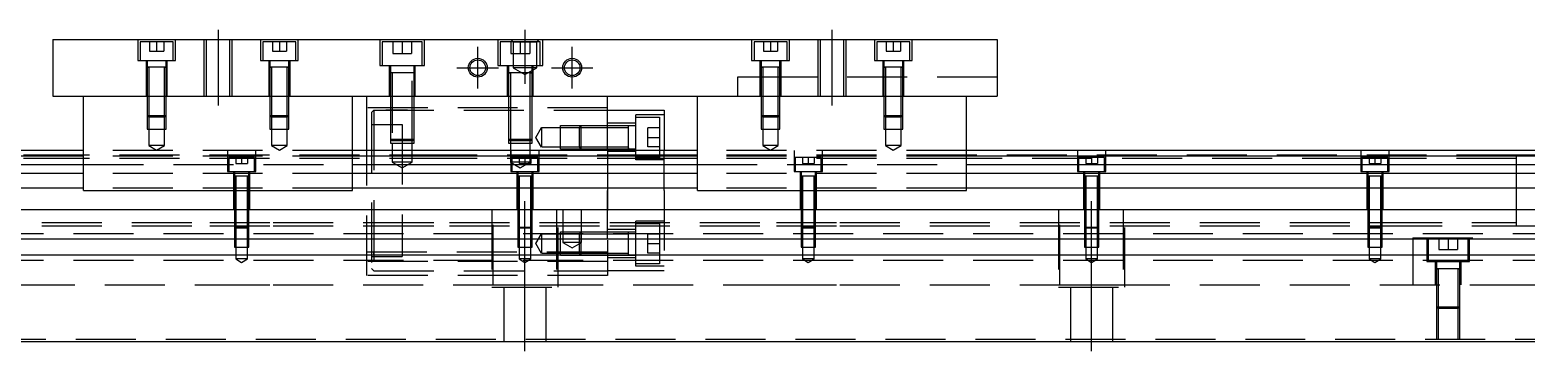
# Model space of a CAD drawing. Extents: x -12 to 733, y -281 to 102.
# Drawn here: x 155.2 to 472, y -239 to -171 of the extents above; entities that cross this region are included whole.
import ezdxf

# ---------------------------------------------------------------- set-up
doc = ezdxf.new("R2010")
doc.units = 0
doc.linetypes.add('CENTER', pattern=[50.8, 31.75, -6.35, 6.35, -6.35])
doc.linetypes.add('DASHED', pattern=[19.05, 12.7, -6.35])
doc.layers.get('0').update_dxf_attribs({"linetype": 'CONTINUOUS'})
doc.layers.add('CENTER', color=1, linetype='CENTER')

msp = doc.modelspace()

# ---------------------------------------------------------------- linework, layer by layer
at = {"color": 7, "linetype": 'CONTINUOUS'}
for p, q in [((160, -172.99), (360, -172.99)), ((160, -172.99), (160, -184.99)), ((360, -172.99), (360, -184.99)), ((160, -184.99), (360, -184.99)), ((166.5, -204.99), (166.5, -184.99)), ((223.5, -204.99), (223.5, -184.99)), ((226.5, -196.49), (226.5, -184.99)), ((277.5, -196.49), (277.5, -184.99)), ((296.5, -204.99), (296.5, -184.99)), ((353.5, -204.99), (353.5, -184.99)), ((277.5, -187.99), (289.5, -187.99)), ((289.5, -187.99), (289.5, -196.49)), ((166.5, -196.49), (0, -196.49)), ((166.5, -197.742272), (0, -197.742272)), ((0, -199.51668), (166.5, -199.51668)), ((296.5, -196.49), (223.5, -196.49)), ((296.5, -197.742272), (223.5, -197.742272)), ((223.5, -199.51668), (296.5, -199.51668)), ((520, -196.49), (353.5, -196.49)), ((520, -197.742272), (353.5, -197.742272)), ((353.5, -199.51668), (520, -199.51668)), ((166.5, -201.413076), (0, -201.413076)), ((296.5, -201.413076), (223.5, -201.413076)), ((520, -201.413076), (353.5, -201.413076)), ((166.5, -204.467372), (0, -204.467372)), ((166.5, -204.99), (223.5, -204.99)), ((296.5, -204.467372), (223.5, -204.467372)), ((296.5, -204.99), (353.5, -204.99)), ((520, -204.467372), (353.5, -204.467372)), ((0, -208.99), (520, -208.99)), ((520, -215.29), (0, -215.29)), ((520, -218.69), (0, -218.69)), ((0, -236.99), (520, -236.99))]:
    msp.add_line(p, q, dxfattribs=at)
at = {"color": 3, "linetype": 'DASHED'}
for p, q in [((178, -172.99), (178, -177.49)), ((185.5, -173.49), (178.5, -173.49)), ((178.5, -173.49), (178.5, -177.49)), ((180.5, -173.49), (180.5, -175.49)), ((182, -173.49), (182, -175.49)), ((183.5, -173.49), (183.5, -175.49)), ((185.5, -177.49), (185.5, -173.49)), ((186, -177.49), (186, -172.99)), ((192.000006, -172.99), (192.000006, -184.99)), ((192.5, -172.99), (192.5, -184.99)), ((197.5, -184.99), (197.5, -172.99)), ((197.999994, -184.99), (197.999994, -172.99)), ((204, -172.99), (204, -177.49)), ((211.5, -173.49), (204.5, -173.49)), ((204.5, -173.49), (204.5, -177.49)), ((206.5, -173.49), (206.5, -175.49)), ((208, -173.49), (208, -175.49)), ((209.5, -173.49), (209.5, -175.49)), ((211.5, -177.49), (211.5, -173.49)), ((212, -177.49), (212, -172.99)), ((229.25, -172.99), (229.25, -178.49)), ((230.5, -173.49), (229.75, -173.49)), ((229.75, -173.49), (229.75, -178.49)), ((237.5, -173.49), (230.5, -173.49)), ((232, -173.49), (232, -175.99)), ((234, -173.49), (234, -175.49)), ((236, -173.49), (236, -175.99)), ((238.25, -173.49), (237.5, -173.49)), ((238.25, -178.49), (238.25, -173.49)), ((238.75, -178.49), (238.75, -172.99)), ((254.25, -172.99), (254.25, -178.49)), ((263.25, -173.49), (254.75, -173.49)), ((254.75, -173.49), (254.75, -178.49)), ((257.5, -173.49), (257, -172.99)), ((257, -173.49), (257, -175.99)), ((257.5, -173.49), (257.5, -178.99)), ((257.5, -173.49), (262.5, -173.49)), ((259, -173.49), (259, -175.99)), ((261, -173.49), (261, -175.99)), ((262.5, -173.49), (263, -172.99)), ((262.5, -178.99), (262.5, -173.49)), ((263.25, -178.49), (263.25, -173.49)), ((263.75, -178.49), (263.75, -172.99)), ((308, -172.99), (308, -177.49)), ((315.5, -173.49), (308.5, -173.49)), ((308.5, -173.49), (308.5, -177.49)), ((310.5, -173.49), (310.5, -175.49)), ((312, -173.49), (312, -175.49)), ((313.5, -173.49), (313.5, -175.49)), ((315.5, -177.49), (315.5, -173.49)), ((316, -177.49), (316, -172.99)), ((322.000006, -172.99), (322.000006, -184.99)), ((322.5, -172.99), (322.5, -184.99)), ((327.5, -184.99), (327.5, -172.99)), ((327.999994, -184.99), (327.999994, -172.99)), ((334, -172.99), (334, -177.49)), ((341.5, -173.49), (334.5, -173.49)), ((334.5, -173.49), (334.5, -177.49)), ((336.5, -173.49), (336.5, -175.49)), ((338, -173.49), (338, -175.49)), ((339.5, -173.49), (339.5, -175.49)), ((341.5, -177.49), (341.5, -173.49)), ((342, -177.49), (342, -172.99)), ((180.5, -175.49), (182, -175.49)), ((182, -175.49), (183.5, -175.49)), ((206.5, -175.49), (208, -175.49)), ((208, -175.49), (209.5, -175.49)), ((232, -175.99), (234, -175.99)), ((234, -175.49), (234, -175.99)), ((234, -175.99), (236, -175.99)), ((257, -175.99), (259, -175.99)), ((259, -175.99), (261, -175.99)), ((310.5, -175.49), (312, -175.49)), ((312, -175.49), (313.5, -175.49)), ((336.5, -175.49), (338, -175.49)), ((338, -175.49), (339.5, -175.49)), ((178, -177.49), (186, -177.49)), ((179.75, -177.49), (179.75, -184.99)), ((180, -177.49), (180, -178.89)), ((180, -178.885), (180, -178.89)), ((180, -178.89), (180.216462, -178.89)), ((180.216708, -178.89), (180, -178.89)), ((180, -178.89), (180, -178.895)), ((180, -178.89), (180, -184.99)), ((183.783332, -178.89), (180.216708, -178.89)), ((180.35, -178.89), (180.35, -184.99)), ((183.65, -184.99), (183.65, -178.89)), ((184, -178.89), (183.783332, -178.89)), ((183.783538, -178.89), (184, -178.89)), ((184, -178.89), (184, -177.49)), ((184, -178.89), (184, -178.885)), ((184, -178.895), (184, -178.89)), ((184, -184.99), (184, -178.89)), ((184.25, -184.99), (184.25, -177.49)), ((204, -177.49), (212, -177.49)), ((205.75, -177.49), (205.75, -184.99)), ((206, -177.49), (206, -178.89)), ((206, -178.885), (206, -178.89)), ((206, -178.89), (206.216462, -178.89)), ((206.216708, -178.89), (206, -178.89)), ((206, -178.89), (206, -178.895)), ((206, -178.89), (206, -184.99)), ((209.783332, -178.89), (206.216708, -178.89)), ((206.35, -178.89), (206.35, -184.99)), ((209.65, -184.99), (209.65, -178.89)), ((210, -178.89), (209.783332, -178.89)), ((209.783538, -178.89), (210, -178.89)), ((210, -178.89), (210, -177.49)), ((210, -178.89), (210, -178.885)), ((210, -178.895), (210, -178.89)), ((210, -184.99), (210, -178.89)), ((210.25, -184.99), (210.25, -177.49)), ((229.25, -178.49), (238.75, -178.49)), ((231.25, -178.49), (231.25, -184.99)), ((231.5, -178.49), (231.5, -180.09)), ((236.5, -180.09), (231.5, -180.09)), ((231.5, -180.09), (231.5, -184.99)), ((231.9, -180.09), (231.9, -194.99)), ((236.1, -194.49), (236.1, -180.09)), ((236.5, -180.09), (236.5, -178.49)), ((236.5, -184.99), (236.5, -180.09)), ((236.75, -184.99), (236.75, -178.49)), ((254.25, -178.49), (263.75, -178.49)), ((256.25, -178.49), (256.25, -184.99)), ((256.5, -178.49), (256.5, -180.09)), ((256.5, -180.085), (256.5, -180.09)), ((256.5, -180.09), (256.757448, -180.09)), ((256.757468, -180.09), (256.5, -180.09)), ((256.5, -180.09), (256.5, -184.99)), ((256.5, -180.09), (256.5, -180.095)), ((261.242552, -180.09), (256.757468, -180.09)), ((256.9, -180.09), (256.9, -184.99)), ((262.5, -178.99), (257.5, -178.99)), ((257.5, -178.99), (260, -180.433376)), ((260, -180.433376), (262.5, -178.99)), ((261.1, -184.99), (261.1, -180.09)), ((261.5, -180.09), (261.242552, -180.09)), ((261.242602, -180.09), (261.5, -180.09)), ((261.5, -180.09), (261.5, -178.49)), ((261.5, -180.09), (261.5, -180.085)), ((261.5, -184.99), (261.5, -180.09)), ((261.5, -180.095), (261.5, -180.09)), ((261.75, -184.99), (261.75, -178.49)), ((308, -177.49), (316, -177.49)), ((309.75, -177.49), (309.75, -184.99)), ((310, -177.49), (310, -178.89)), ((310, -178.885), (310, -178.89)), ((310, -178.89), (310.216462, -178.89)), ((310.216708, -178.89), (310, -178.89)), ((310, -178.89), (310, -178.895)), ((310, -178.89), (310, -184.99)), ((313.783332, -178.89), (310.216708, -178.89)), ((310.35, -178.89), (310.35, -184.99)), ((313.65, -184.99), (313.65, -178.89)), ((314, -178.89), (313.783332, -178.89)), ((313.783538, -178.89), (314, -178.89)), ((314, -178.89), (314, -177.49)), ((314, -178.89), (314, -178.885)), ((314, -178.895), (314, -178.89)), ((314, -184.99), (314, -178.89)), ((314.25, -184.99), (314.25, -177.49)), ((334, -177.49), (342, -177.49)), ((335.75, -177.49), (335.75, -184.99)), ((336, -177.49), (336, -178.89)), ((336, -178.885), (336, -178.89)), ((336, -178.89), (336.216462, -178.89)), ((336.216708, -178.89), (336, -178.89)), ((336, -178.89), (336, -178.895)), ((336, -178.89), (336, -184.99)), ((339.783332, -178.89), (336.216708, -178.89)), ((336.35, -178.89), (336.35, -184.99)), ((339.65, -184.99), (339.65, -178.89)), ((340, -178.89), (339.783332, -178.89)), ((339.783538, -178.89), (340, -178.89)), ((340, -178.89), (340, -177.49)), ((340, -178.89), (340, -178.885)), ((340, -178.895), (340, -178.89)), ((340, -184.99), (340, -178.89)), ((340.25, -184.99), (340.25, -177.49)), ((315, -180.99), (305, -180.99)), ((305, -180.99), (305, -184.99)), ((360, -180.99), (315, -180.99)), ((180, -184.99), (180, -189.14)), ((180.000006, -184.99), (180.000006, -189.140006)), ((180.35, -184.99), (180.35, -189.49)), ((183.65, -189.49), (183.65, -184.99)), ((183.999994, -189.140006), (183.999994, -184.99)), ((184, -189.14), (184, -184.99)), ((206, -184.99), (206, -189.14)), ((206.000006, -184.99), (206.000006, -189.140006)), ((206.35, -184.99), (206.35, -189.49)), ((209.65, -189.49), (209.65, -184.99)), ((209.999994, -189.140006), (209.999994, -184.99)), ((210, -189.14), (210, -184.99)), ((231.5, -184.99), (231.5, -194.09)), ((231.500006, -184.99), (231.500002, -194.09)), ((236.499998, -194.09), (236.499994, -184.99)), ((236.5, -194.09), (236.5, -184.99)), ((256.5, -184.99), (256.5, -194.09)), ((256.500006, -184.99), (256.500002, -194.09)), ((256.9, -184.99), (256.9, -194.49)), ((261.1, -194.49), (261.1, -184.99)), ((261.499998, -194.09), (261.499994, -184.99)), ((261.5, -194.09), (261.5, -184.99)), ((310, -184.99), (310, -189.14)), ((310.000006, -184.99), (310.000002, -189.14)), ((310.35, -184.99), (310.35, -189.49)), ((313.65, -189.49), (313.65, -184.99)), ((313.999998, -189.14), (313.999994, -184.99)), ((314, -189.14), (314, -184.99)), ((336, -184.99), (336, -189.14)), ((336.000006, -184.99), (336.000002, -189.14)), ((336.35, -184.99), (336.35, -189.49)), ((339.65, -189.49), (339.65, -184.99)), ((339.999998, -189.14), (339.999994, -184.99)), ((340, -189.14), (340, -184.99)), ((180, -189.14), (184, -189.14)), ((180, -189.14), (180.35, -189.49)), ((180.000006, -189.140006), (180.000006, -191.99)), ((183.65, -189.49), (180.35, -189.49)), ((180.35, -189.49), (180.35, -191.99)), ((183.65, -189.49), (184, -189.14)), ((183.65, -191.99), (183.65, -189.49)), ((183.999994, -191.99), (183.999994, -189.140006)), ((206, -189.14), (210, -189.14)), ((206, -189.14), (206.35, -189.49)), ((206.000006, -189.140006), (206.000006, -191.99)), ((209.65, -189.49), (206.35, -189.49)), ((206.35, -189.49), (206.35, -191.99)), ((209.65, -189.49), (210, -189.14)), ((209.65, -191.99), (209.65, -189.49)), ((209.999994, -191.99), (209.999994, -189.140006)), ((277.5, -187.49), (226.5, -187.49)), ((227.5, -188.49), (228, -187.99)), ((227.5, -188.49), (227.5, -221.49)), ((228, -187.99), (277.5, -187.99)), ((228, -187.99), (228, -221.99)), ((230.9, -187.99), (230.5, -187.99)), ((235.1, -187.99), (230.9, -187.99)), ((277.5, -187.99), (289.5, -187.99)), ((283.5, -198.490001), (283.5, -188.990001)), ((289.5, -188.990001), (283.5, -188.990001)), ((283.5, -189.49), (288.5, -189.49)), ((288.5, -189.49), (288.5, -197.99)), ((310, -189.14), (314, -189.14)), ((310, -189.14), (310.35, -189.49)), ((310.000002, -189.14), (310.000006, -191.99)), ((313.65, -189.49), (310.35, -189.49)), ((310.35, -189.49), (310.35, -191.99)), ((313.65, -189.49), (314, -189.14)), ((313.65, -191.99), (313.65, -189.49)), ((313.999994, -191.99), (313.999998, -189.14)), ((336, -189.14), (340, -189.14)), ((336, -189.14), (336.35, -189.49)), ((336.000002, -189.14), (336.000006, -191.99)), ((339.65, -189.49), (336.35, -189.49)), ((336.35, -189.49), (336.35, -191.99)), ((339.65, -189.49), (340, -189.14)), ((339.65, -191.99), (339.65, -189.49)), ((339.999994, -191.99), (339.999998, -189.14)), ((180.000006, -191.99), (183.999994, -191.99)), ((180.35, -191.99), (180.35, -195.49)), ((183.65, -195.49), (183.65, -191.99)), ((206.000006, -191.99), (209.999994, -191.99)), ((206.35, -191.99), (206.35, -195.49)), ((209.65, -195.49), (209.65, -191.99)), ((227.5, -190.99), (234, -190.99)), ((234, -190.99), (234, -218.99)), ((262.287565, -193.74), (263.500001, -191.64)), ((263.500001, -191.64), (263.500001, -195.84)), ((263.500001, -191.64), (269.4, -191.64)), ((267.5, -196.239995), (267.5, -191.240004)), ((267.5, -191.240004), (272.4, -191.240004)), ((269.4, -191.64), (272, -191.64)), ((271.499979, -191.64), (271.899979, -191.24)), ((271.499979, -191.64), (271.499979, -195.84)), ((271.899979, -196.24), (271.899979, -191.24)), ((272, -191.64), (281.9, -191.640001)), ((272.4, -191.240004), (283.5, -191.240004)), ((283.5, -190.740001), (277.5, -190.740001)), ((281.9, -196.24), (281.9, -191.24)), ((286, -195.74), (286, -191.74)), ((288.5, -191.74), (286, -191.74)), ((310.000006, -191.99), (313.999994, -191.99)), ((310.35, -191.99), (310.35, -195.49)), ((313.65, -195.49), (313.65, -191.99)), ((336.000006, -191.99), (339.999994, -191.99)), ((336.35, -191.99), (336.35, -195.49)), ((339.65, -195.49), (339.65, -191.99)), ((183.65, -195.49), (180.35, -195.49)), ((180.35, -195.49), (182, -196.442628)), ((182, -196.442628), (183.65, -195.49)), ((209.65, -195.49), (206.35, -195.49)), ((206.35, -195.49), (208, -196.442628)), ((208, -196.442628), (209.65, -195.49)), ((231.5, -194.09), (236.5, -194.09)), ((231.5, -194.09), (231.9, -194.49)), ((231.500002, -194.09), (231.500006, -194.99)), ((231.500006, -194.99), (236.499994, -194.99)), ((236.1, -194.49), (231.9, -194.49)), ((231.9, -194.99), (231.9, -198.99)), ((236.1, -194.49), (236.5, -194.09)), ((236.1, -194.99), (236.1, -194.49)), ((236.1, -198.99), (236.1, -194.99)), ((236.499994, -194.99), (236.499998, -194.09)), ((256.5, -194.09), (261.5, -194.09)), ((256.5, -194.09), (256.9, -194.49)), ((256.500002, -194.09), (256.500006, -194.99)), ((256.500006, -194.99), (261.499994, -194.99)), ((261.1, -194.49), (256.9, -194.49)), ((256.9, -194.49), (256.9, -194.99)), ((256.9, -194.99), (256.9, -198.99)), ((261.1, -194.49), (261.5, -194.09)), ((261.1, -194.99), (261.1, -194.49)), ((261.1, -198.99), (261.1, -194.99)), ((261.499994, -194.99), (261.499998, -194.09)), ((263.500001, -195.84), (262.287565, -193.74)), ((269.4, -195.84), (263.66115, -195.84)), ((272.4, -196.239994), (267.5, -196.239994)), ((272, -195.84), (269.4, -195.84)), ((271.899979, -196.24), (271.499979, -195.84)), ((281.9, -195.84), (272, -195.84)), ((283.5, -196.239994), (272.4, -196.239994)), ((281.9, -195.982602), (281.9, -196.24)), ((286, -193.74), (288.5, -193.74)), ((288.5, -195.74), (286, -195.74)), ((313.65, -195.49), (310.35, -195.49)), ((310.35, -195.49), (312, -196.442628)), ((312, -196.442628), (313.65, -195.49)), ((339.65, -195.49), (336.35, -195.49)), ((336.35, -195.49), (338, -196.442628)), ((338, -196.442628), (339.65, -195.49)), ((166.5, -197.49), (40.5, -197.49)), ((166.5, -198.24), (82.75, -198.24)), ((223.5, -196.49), (166.5, -196.49)), ((244, -197.49), (166.5, -197.49)), ((223.5, -197.742272), (166.5, -197.742272)), ((244, -198.24), (166.5, -198.24)), ((166.5, -199.51668), (223.5, -199.51668)), ((197, -196.49), (197, -200.99)), ((202.75, -197.99), (197.25, -197.99)), ((197.25, -197.99), (197.25, -200.99)), ((198.75, -197.99), (198.75, -199.29)), ((198.75, -199.29), (200, -199.29)), ((200, -197.99), (200, -199.29)), ((200, -199.29), (201.25, -199.29)), ((201.25, -197.99), (201.25, -199.29)), ((202.75, -200.99), (202.75, -197.99)), ((203, -200.99), (203, -196.49)), ((226.5, -222.99), (226.5, -196.49)), ((236.1, -198.99), (231.9, -198.99)), ((231.9, -198.99), (234, -200.202436)), ((234, -200.202436), (236.1, -198.99)), ((288, -197.49), (244, -197.49)), ((288, -198.24), (244, -198.24)), ((261.1, -198.99), (256.9, -198.99)), ((256.9, -198.99), (259, -200.202436)), ((257, -196.49), (257, -200.99)), ((262.75, -197.99), (257.25, -197.99)), ((257.25, -197.99), (257.25, -200.99)), ((258.75, -197.99), (258.75, -199.29)), ((258.75, -199.29), (260, -199.29)), ((259, -200.202436), (261.1, -198.99)), ((260, -197.99), (260, -199.29)), ((260, -199.29), (261.25, -199.29)), ((261.25, -197.99), (261.25, -199.29)), ((262.75, -200.99), (262.75, -197.99)), ((263, -200.99), (263, -196.49)), ((277.5, -196.49), (277.5, -221.99)), ((283.5, -196.740001), (277.5, -196.740001)), ((288.5, -197.99), (283.5, -197.99)), ((289.5, -198.490001), (283.5, -198.490001)), ((353.5, -197.49), (288, -197.49)), ((353.5, -198.24), (288, -198.24)), ((289.5, -204.99), (289.5, -196.49)), ((353.5, -196.49), (296.5, -196.49)), ((353.5, -197.742272), (296.5, -197.742272)), ((296.5, -199.51668), (353.5, -199.51668)), ((317, -196.49), (317, -200.99)), ((322.75, -197.99), (317.25, -197.99)), ((317.25, -197.99), (317.25, -200.99)), ((318.75, -197.99), (318.75, -199.29)), ((318.75, -199.29), (320, -199.29)), ((320, -197.99), (320, -199.29)), ((320, -199.29), (321.25, -199.29)), ((321.25, -197.99), (321.25, -199.29)), ((322.75, -200.99), (322.75, -197.99)), ((323, -200.99), (323, -196.49)), ((470, -197.49), (353.5, -197.49)), ((437.25, -198.24), (353.5, -198.24)), ((377, -196.49), (377, -200.99)), ((382.75, -197.99), (377.25, -197.99)), ((377.25, -197.99), (377.25, -200.99)), ((378.75, -197.99), (378.75, -199.29)), ((378.75, -199.29), (380, -199.29)), ((380, -197.99), (380, -199.29)), ((380, -199.29), (381.25, -199.29)), ((381.25, -197.99), (381.25, -199.29)), ((382.75, -200.99), (382.75, -197.99)), ((383, -200.99), (383, -196.49)), ((437, -196.49), (437, -200.99)), ((442.75, -197.99), (437.25, -197.99)), ((437.25, -197.99), (437.25, -200.99)), ((442.75, -198.24), (437.25, -198.24)), ((438.75, -197.99), (438.75, -199.29)), ((438.75, -199.29), (440, -199.29)), ((440, -197.99), (440, -199.29)), ((440, -199.29), (441.25, -199.29)), ((441.25, -197.99), (441.25, -199.29)), ((442.75, -200.99), (442.75, -197.99)), ((470, -198.24), (442.75, -198.24)), ((443, -200.99), (443, -196.49)), ((470, -197.49), (469.995, -197.49)), ((470, -198.038872), (470, -197.49)), ((470.005, -197.49), (470, -197.49)), ((475, -197.49), (470, -197.49)), ((470, -204.789934), (470, -198.038872)), ((223.5, -201.413076), (166.5, -201.413076)), ((197, -200.99), (203, -200.99)), ((198.25, -200.99), (198.25, -208.99)), ((198.5, -200.99), (198.5, -201.99)), ((198.5, -201.985), (198.5, -201.99)), ((198.624678, -201.99), (198.5, -201.99)), ((198.5, -201.99), (198.5, -208.99)), ((198.5, -201.99), (198.5, -201.995)), ((199.998804, -201.99), (198.624678, -201.99)), ((198.75, -201.99), (198.75, -208.99)), ((201.37533, -201.99), (199.998804, -201.99)), ((201.25, -208.99), (201.25, -201.99)), ((201.5, -201.99), (201.37533, -201.99)), ((201.5, -201.99), (201.5, -200.99)), ((201.5, -201.99), (201.5, -201.985)), ((201.5, -208.99), (201.5, -201.99)), ((201.5, -201.995), (201.5, -201.99)), ((201.75, -208.99), (201.75, -200.99)), ((257, -200.99), (263, -200.99)), ((258.25, -200.99), (258.25, -208.99)), ((258.5, -200.99), (258.5, -201.99)), ((258.5, -201.985), (258.5, -201.99)), ((258.624678, -201.99), (258.5, -201.99)), ((258.5, -201.99), (258.5, -208.99)), ((258.5, -201.99), (258.5, -201.995)), ((259.998804, -201.99), (258.624678, -201.99)), ((258.75, -201.99), (258.75, -208.99)), ((261.37533, -201.99), (259.998804, -201.99)), ((261.25, -208.99), (261.25, -201.99)), ((261.5, -201.99), (261.37533, -201.99)), ((261.5, -201.99), (261.5, -200.99)), ((261.5, -201.99), (261.5, -201.985)), ((261.5, -208.99), (261.5, -201.99)), ((261.5, -201.995), (261.5, -201.99)), ((261.75, -208.99), (261.75, -200.99)), ((353.5, -201.413076), (296.5, -201.413076)), ((317, -200.99), (323, -200.99)), ((318.25, -200.99), (318.25, -208.99)), ((318.5, -200.99), (318.5, -201.99)), ((318.5, -201.985), (318.5, -201.99)), ((318.624678, -201.99), (318.5, -201.99)), ((318.5, -201.99), (318.5, -208.99)), ((318.5, -201.99), (318.5, -201.995)), ((319.998804, -201.99), (318.624678, -201.99)), ((318.75, -201.99), (318.75, -208.99)), ((321.37533, -201.99), (319.998804, -201.99)), ((321.25, -208.99), (321.25, -201.99)), ((321.5, -201.99), (321.37533, -201.99)), ((321.5, -201.99), (321.5, -200.99)), ((321.5, -201.99), (321.5, -201.985)), ((321.5, -208.99), (321.5, -201.99)), ((321.5, -201.995), (321.5, -201.99)), ((321.75, -208.99), (321.75, -200.99)), ((377, -200.99), (383, -200.99)), ((378.25, -200.99), (378.25, -208.99)), ((378.5, -200.99), (378.5, -201.99)), ((378.5, -201.985), (378.5, -201.99)), ((378.624678, -201.99), (378.5, -201.99)), ((378.5, -201.99), (378.5, -208.99)), ((378.5, -201.99), (378.5, -201.995)), ((379.998804, -201.99), (378.624678, -201.99)), ((378.75, -201.99), (378.75, -208.99)), ((381.37533, -201.99), (379.998804, -201.99)), ((381.25, -208.99), (381.25, -201.99)), ((381.5, -201.99), (381.37533, -201.99)), ((381.5, -201.99), (381.5, -200.99)), ((381.5, -201.99), (381.5, -201.985)), ((381.5, -208.99), (381.5, -201.99)), ((381.5, -201.995), (381.5, -201.99)), ((381.75, -208.99), (381.75, -200.99)), ((437, -200.99), (443, -200.99)), ((438.25, -200.99), (438.25, -208.99)), ((438.5, -200.99), (438.5, -201.99)), ((438.5, -201.985), (438.5, -201.99)), ((438.624678, -201.99), (438.5, -201.99)), ((438.5, -201.99), (438.5, -201.995)), ((438.5, -201.99), (438.5, -208.99)), ((439.998804, -201.99), (438.624678, -201.99)), ((438.75, -201.99), (438.75, -208.99)), ((441.37533, -201.99), (439.998804, -201.99)), ((441.25, -208.99), (441.25, -201.99)), ((441.5, -201.99), (441.37533, -201.99)), ((441.5, -201.99), (441.5, -200.99)), ((441.5, -201.99), (441.5, -201.985)), ((441.5, -201.995), (441.5, -201.99)), ((441.5, -208.99), (441.5, -201.99)), ((441.75, -208.99), (441.75, -200.99)), ((223.5, -204.467372), (166.5, -204.467372)), ((277.5, -208.99), (277.5, -204.99)), ((289.5, -204.99), (289.5, -221.99)), ((353.5, -204.467372), (296.5, -204.467372)), ((470, -205.190056), (470, -204.789934)), ((470, -208.99023), (470, -205.190056)), ((198.5, -208.99), (198.5, -212.74)), ((198.500006, -208.99), (198.500002, -212.74)), ((198.75, -208.99), (198.75, -212.99)), ((201.25, -212.99), (201.25, -208.99)), ((201.499998, -212.74), (201.499994, -208.99)), ((201.5, -212.74), (201.5, -208.99)), ((253, -208.99), (253, -225.49)), ((253.291796, -224.99), (253.291796, -208.99)), ((258.5, -208.99), (258.5, -212.74)), ((258.500006, -208.99), (258.500002, -212.74)), ((258.75, -208.99), (258.75, -212.99)), ((261.25, -212.99), (261.25, -208.99)), ((261.499998, -212.74), (261.499994, -208.99)), ((261.5, -212.74), (261.5, -208.99)), ((266.708204, -208.99), (266.708204, -224.99)), ((267, -225.49), (267, -208.99)), ((268, -208.99), (268, -215.99)), ((272, -215.99), (272, -208.99)), ((277.5, -215.29), (277.5, -208.99)), ((318.5, -208.99), (318.5, -212.74)), ((318.500006, -208.99), (318.500002, -212.74)), ((318.75, -208.99), (318.75, -212.99)), ((321.25, -212.99), (321.25, -208.99)), ((321.499998, -212.74), (321.499994, -208.99)), ((321.5, -212.74), (321.5, -208.99)), ((373, -208.99), (373, -225.49)), ((373.291796, -224.99), (373.291796, -208.99)), ((378.5, -208.99), (378.5, -212.74)), ((378.500006, -208.99), (378.500002, -212.74)), ((378.75, -208.99), (378.75, -212.99)), ((381.25, -212.99), (381.25, -208.99)), ((381.499998, -212.74), (381.499994, -208.99)), ((381.5, -212.74), (381.5, -208.99)), ((386.708204, -208.99), (386.708204, -224.99)), ((387, -225.49), (387, -208.99)), ((438.5, -208.99), (438.5, -212.74)), ((438.500006, -208.99), (438.500006, -212.740006)), ((438.75, -208.99), (438.75, -212.99)), ((441.25, -212.99), (441.25, -208.99)), ((441.499994, -212.740006), (441.499994, -208.99)), ((441.5, -212.74), (441.5, -208.99)), ((470, -211.940962), (470, -208.99023)), ((81.5, -211.74), (193.291796, -211.74)), ((193.291796, -211.74), (206.708204, -211.74)), ((206.708204, -211.74), (228, -211.74)), ((228, -211.74), (244, -211.74)), ((244, -211.74), (278, -211.74)), ((278, -211.74), (313.291796, -211.74)), ((283.5, -220.990001), (283.5, -211.490001)), ((289.5, -211.490001), (283.5, -211.490001)), ((283.5, -211.99), (288.5, -211.99)), ((288.5, -211.99), (288.5, -220.49)), ((313.291796, -211.74), (326.708204, -211.74)), ((326.708204, -211.74), (438.5, -211.74)), ((438.5, -211.74), (438.75, -211.74)), ((438.75, -211.74), (441.25, -211.74)), ((441.25, -211.74), (441.5, -211.74)), ((441.5, -211.74), (463.291796, -211.74)), ((463.291796, -211.74), (470, -211.74)), ((470, -212.489332), (470, -211.940962)), ((520, -214.14), (0, -214.14)), ((81.5, -212.49), (193.291796, -212.49)), ((193.291796, -212.49), (206.708204, -212.49)), ((198.5, -212.74), (201.5, -212.74)), ((198.5, -212.74), (198.75, -212.99)), ((198.500002, -212.74), (198.500006, -215.29)), ((198.500006, -215.29), (198.500006, -216.99)), ((201.25, -212.99), (198.75, -212.99)), ((198.75, -212.99), (198.75, -216.99)), ((201.25, -212.99), (201.5, -212.74)), ((201.25, -216.99), (201.25, -212.99)), ((201.499994, -215.29), (201.499998, -212.74)), ((201.499994, -216.99), (201.499994, -215.29)), ((206.708204, -212.49), (228, -212.49)), ((228, -212.49), (244, -212.49)), ((244, -212.489994), (278, -212.489994)), ((244, -212.49), (278, -212.49)), ((258.5, -212.74), (261.5, -212.74)), ((258.5, -212.74), (258.75, -212.99)), ((258.500002, -212.74), (258.500006, -215.29)), ((258.500006, -215.29), (258.500006, -216.99)), ((261.25, -212.99), (258.75, -212.99)), ((258.75, -212.99), (258.75, -216.99)), ((261.25, -212.99), (261.5, -212.74)), ((261.25, -216.99), (261.25, -212.99)), ((261.499994, -215.29), (261.499998, -212.74)), ((261.499994, -216.99), (261.499994, -215.29)), ((262.287565, -216.24), (263.500001, -214.14)), ((263.500001, -214.14), (263.500001, -218.34)), ((263.500001, -214.14), (269.4, -214.14)), ((267.5, -218.739995), (267.5, -213.740004)), ((267.5, -213.740004), (272.4, -213.740004)), ((269.4, -214.14), (272, -214.14)), ((271.499979, -214.14), (271.899979, -213.74)), ((271.499979, -214.14), (271.499979, -218.34)), ((271.899979, -218.74), (271.899979, -213.74)), ((272, -214.14), (281.9, -214.140001)), ((272.4, -213.740004), (283.5, -213.740004)), ((283.5, -213.240001), (277.5, -213.240001)), ((278, -212.49), (313.291796, -212.49)), ((281.9, -218.74), (281.9, -213.74)), ((286, -218.24), (286, -214.24)), ((288.5, -214.24), (286, -214.24)), ((288.500006, -215.29), (288.500006, -216.99)), ((288.500006, -215.29), (288.500006, -216.99)), ((313.291796, -212.49), (326.708204, -212.49)), ((318.5, -212.74), (321.5, -212.74)), ((318.5, -212.74), (318.75, -212.99)), ((318.500002, -212.74), (318.500006, -215.29)), ((318.500006, -215.29), (318.500006, -216.99)), ((321.25, -212.99), (318.75, -212.99)), ((318.75, -212.99), (318.75, -216.99)), ((321.25, -212.99), (321.5, -212.74)), ((321.25, -216.99), (321.25, -212.99)), ((321.499994, -215.29), (321.499998, -212.74)), ((321.499994, -216.99), (321.499994, -215.29)), ((326.708204, -212.49), (438.5, -212.49)), ((378.5, -212.74), (381.5, -212.74)), ((378.5, -212.74), (378.75, -212.99)), ((378.500002, -212.74), (378.500006, -215.29)), ((378.500006, -215.29), (378.500006, -216.99)), ((381.25, -212.99), (378.75, -212.99)), ((378.75, -212.99), (378.75, -216.99)), ((381.25, -212.99), (381.5, -212.74)), ((381.25, -216.99), (381.25, -212.99)), ((381.499994, -215.29), (381.499998, -212.74)), ((381.499994, -216.99), (381.499994, -215.29)), ((438.5, -212.49), (438.75, -212.49)), ((438.5, -212.74), (441.5, -212.74)), ((438.5, -212.74), (438.75, -212.99)), ((438.500006, -212.740006), (438.500006, -215.29)), ((438.500006, -215.29), (438.500006, -216.99)), ((438.75, -212.49), (441.25, -212.49)), ((441.25, -212.99), (438.75, -212.99)), ((438.75, -212.99), (438.75, -216.99)), ((441.25, -212.49), (441.5, -212.49)), ((441.25, -212.99), (441.5, -212.74)), ((441.25, -216.99), (441.25, -212.99)), ((441.499994, -215.29), (441.499994, -212.740006)), ((441.499994, -216.99), (441.499994, -215.29)), ((441.5, -212.49), (463.291796, -212.49)), ((448, -214.99), (448, -215.29)), ((448, -214.99), (463, -214.99)), ((448, -215.29), (448, -218.69)), ((451, -214.99), (451, -219.99)), ((451.25, -214.99), (451.25, -215.29)), ((451.25, -215.29), (451.25, -218.69)), ((453.5, -214.99), (453.5, -217.49)), ((455.5, -214.99), (455.5, -217.49)), ((457.5, -214.99), (457.5, -217.49)), ((459.75, -215.29), (459.75, -214.99)), ((459.75, -218.69), (459.75, -215.29)), ((460, -219.99), (460, -214.99)), ((463.291796, -212.49), (470, -212.49)), ((469.995, -212.49), (470, -212.49)), ((470, -212.49), (470, -212.489332)), ((470, -212.49), (470.005, -212.49)), ((470, -212.49), (475, -212.49)), ((198.500006, -216.99), (201.499994, -216.99)), ((198.75, -216.99), (198.75, -219.49)), ((201.25, -219.49), (201.25, -216.99)), ((226.5, -217.99), (277.5, -217.99)), ((228, -218.69), (228, -217.99)), ((258.500006, -216.99), (261.499994, -216.99)), ((258.75, -216.99), (258.75, -219.49)), ((261.25, -219.49), (261.25, -216.99)), ((263.500001, -218.34), (262.287565, -216.24)), ((269.4, -218.34), (263.66115, -218.34)), ((272, -215.99), (268, -215.99)), ((268, -215.99), (270, -217.1447)), ((272, -218.34), (269.4, -218.34)), ((270, -217.1447), (272, -215.99)), ((271.899979, -218.74), (271.499979, -218.34)), ((281.9, -218.34), (272, -218.34)), ((281.9, -218.482602), (281.9, -218.74)), ((286, -216.24), (288.5, -216.24)), ((288.5, -218.24), (286, -218.24)), ((318.500006, -216.99), (321.499994, -216.99)), ((318.75, -216.99), (318.75, -219.49)), ((321.25, -219.49), (321.25, -216.99)), ((378.500006, -216.99), (381.499994, -216.99)), ((378.75, -216.99), (378.75, -219.49)), ((381.25, -219.49), (381.25, -216.99)), ((438.500006, -216.99), (441.499994, -216.99)), ((438.75, -216.99), (438.75, -219.49)), ((441.25, -219.49), (441.25, -216.99)), ((453.5, -217.49), (455.5, -217.49)), ((455.5, -217.49), (457.5, -217.49)), ((520, -219.84), (0, -219.84)), ((201.25, -219.49), (198.75, -219.49)), ((198.75, -219.49), (200, -220.211688)), ((200, -220.211688), (201.25, -219.49)), ((277.5, -219.998332), (226.5, -219.998332)), ((227.5, -218.99), (234, -218.99)), ((228, -221.99), (227.5, -221.49)), ((261.25, -219.49), (258.75, -219.49)), ((258.75, -219.49), (260, -220.211688)), ((260, -220.211688), (261.25, -219.49)), ((272.4, -218.739994), (267.5, -218.739994)), ((283.5, -218.739994), (272.4, -218.739994)), ((277.5, -218.69), (277.5, -222.99)), ((283.5, -219.240001), (277.5, -219.240001)), ((288.5, -220.49), (283.5, -220.49)), ((289.5, -220.990001), (283.5, -220.990001)), ((321.25, -219.49), (318.75, -219.49)), ((318.75, -219.49), (320, -220.211688)), ((320, -220.211688), (321.25, -219.49)), ((381.25, -219.49), (378.75, -219.49)), ((378.75, -219.49), (380, -220.211688)), ((380, -220.211688), (381.25, -219.49)), ((441.25, -219.49), (438.75, -219.49)), ((438.75, -219.49), (440, -220.211688)), ((440, -220.211688), (441.25, -219.49)), ((448, -218.69), (448, -224.99)), ((451, -219.99), (460, -219.99)), ((451.25, -218.69), (451.25, -219.99)), ((452.75, -219.99), (452.75, -224.99)), ((453, -219.99), (453, -221.595)), ((453, -221.585), (453, -224.99)), ((453, -221.59), (453.257448, -221.59)), ((453.257468, -221.59), (453, -221.59)), ((457.742552, -221.59), (453.257468, -221.59)), ((453.4, -221.59), (453.4, -224.99)), ((457.6, -224.99), (457.6, -221.59)), ((458, -221.59), (457.742552, -221.59)), ((457.742602, -221.59), (458, -221.59)), ((458, -221.595), (458, -219.99)), ((458, -224.99), (458, -221.585)), ((458.25, -224.99), (458.25, -219.99)), ((459.75, -219.99), (459.75, -218.69)), ((277.5, -222.99), (226.5, -222.99)), ((228, -221.99), (277.5, -221.99)), ((289.5, -221.99), (277.5, -221.99)), ((56.708204, -224.99), (193.291796, -224.99)), ((193.291796, -224.99), (206.708204, -224.99)), ((206.708204, -224.99), (313.291796, -224.99)), ((253, -225.49), (267, -225.49)), ((253.291796, -224.99), (266.708204, -224.99)), ((255.5, -225.49), (255.5, -236.99)), ((264.5, -236.99), (264.5, -225.49)), ((313.291796, -224.99), (326.708204, -224.99)), ((326.708204, -224.99), (463.291796, -224.99)), ((373, -225.49), (387, -225.49)), ((373.291796, -224.99), (386.708204, -224.99)), ((375.5, -225.49), (375.5, -236.99)), ((384.5, -236.99), (384.5, -225.49)), ((453, -224.99), (453, -229.59)), ((453.000006, -224.99), (453.000002, -229.59)), ((453.4, -224.99), (453.4, -229.99)), ((457.6, -229.99), (457.6, -224.99)), ((457.999998, -229.59), (457.999994, -224.99)), ((458, -229.59), (458, -224.99)), ((463.291796, -224.99), (476.708204, -224.99)), ((453, -229.59), (458, -229.59)), ((453, -229.59), (453.4, -229.99)), ((453.000002, -229.59), (453.000006, -236.49)), ((457.6, -229.99), (453.4, -229.99)), ((453.4, -229.99), (453.4, -236.49)), ((457.6, -229.99), (458, -229.59)), ((457.6, -236.49), (457.6, -229.99)), ((457.999994, -236.49), (457.999998, -229.59)), ((12.499994, -236.49), (520, -236.49))]:
    msp.add_line(p, q, dxfattribs=at)
at = {"color": 3, "linetype": 'CONTINUOUS'}
for centre in [(250, -178.99), (270, -178.99)]:
    msp.add_circle(centre, 2, dxfattribs=at)
at = {"color": 7, "linetype": 'CONTINUOUS'}
for centre in [(250, -178.99), (270, -178.99)]:
    msp.add_circle(centre, 1.65, dxfattribs=at)
at = {"layer": 'CENTER', "color": 1, "linetype": 'CENTER'}
for p, q in [((195, -170.99), (195, -186.99)), ((260, -170.99), (260, -182.433376)), ((325, -170.99), (325, -186.99)), ((250, -183.39), (250, -174.59)), ((270, -183.39), (270, -174.59)), ((245.6, -178.99), (254.4, -178.99)), ((265.6, -178.99), (274.4, -178.99)), ((260, -238.99), (260, -206.99)), ((380, -238.99), (380, -206.99))]:
    msp.add_line(p, q, dxfattribs=at)

doc.saveas('drawing.dxf')
